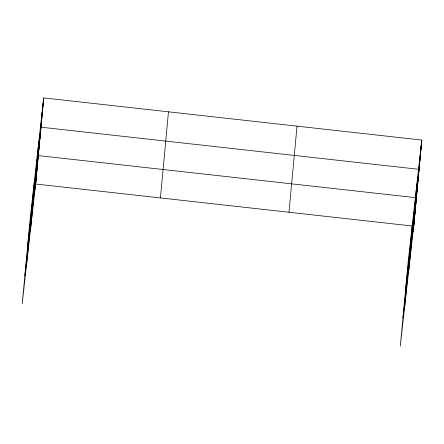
<?xml version="1.0" encoding="UTF-8"?>
<svg xmlns="http://www.w3.org/2000/svg" width="444" height="444" viewBox="0 0 444 444"><rect width="100%" height="100%" fill="white"/><g stroke="black" fill="none" stroke-linecap="round" stroke-linejoin="round"><path stroke-width="0.67" d="M26.429 266.245L34.482 180.142M30.786 227.411L38.833 141.309M35.009 189.721L43.062 103.618M413.747 226.168L421.8 140.065L43.706 97.908L35.653 184.01L412.393 226.018M160.423 197.924L168.476 111.821M288.977 212.254L297.03 126.152M404.523 308.402L412.576 222.3M408.88 269.569L416.933 183.466M413.109 231.879L421.162 145.776M43.706 97.908L30.253 217.832L22.2 303.935L35.947 180.852M42.452 110.123L43.401 101.16M42.152 113.375L42.791 107.664M41.542 119.886L42.485 110.917M41.236 123.138L41.88 117.427M40.632 129.642L41.575 120.679M27.517 247.108L40.965 127.184L419.064 169.342L405.611 289.266M39.732 139.211L40.67 130.342M39.144 145.521L40.082 136.652M38.85 148.679L39.488 142.968M38.256 154.995L39.194 146.126M37.962 158.153L38.606 152.442M24.858 275.519L38.306 155.594L415.728 197.68M37.08 167.621L37.718 161.91M36.486 173.937L37.424 165.068M35.897 180.253L36.83 171.384M35.603 183.411L36.242 177.694M421.8 140.065L408.347 259.99L400.294 346.092L414.041 223.01M420.551 152.281L421.495 143.318M420.246 155.533L420.89 149.822M419.641 162.043L420.585 153.075M419.336 165.296L419.974 159.585M418.725 171.8L419.669 162.837M417.832 181.368L418.47 175.652M417.243 187.679L418.176 178.81M416.944 190.837L417.588 185.126M416.355 197.153L417.293 188.284M402.952 317.676L416.7 194.6M415.467 206.621L416.111 200.91M414.879 212.937L415.817 204.068M414.585 216.095L415.223 210.384M413.991 222.411L414.929 213.542M413.697 225.563L414.341 219.852"/></g></svg>
